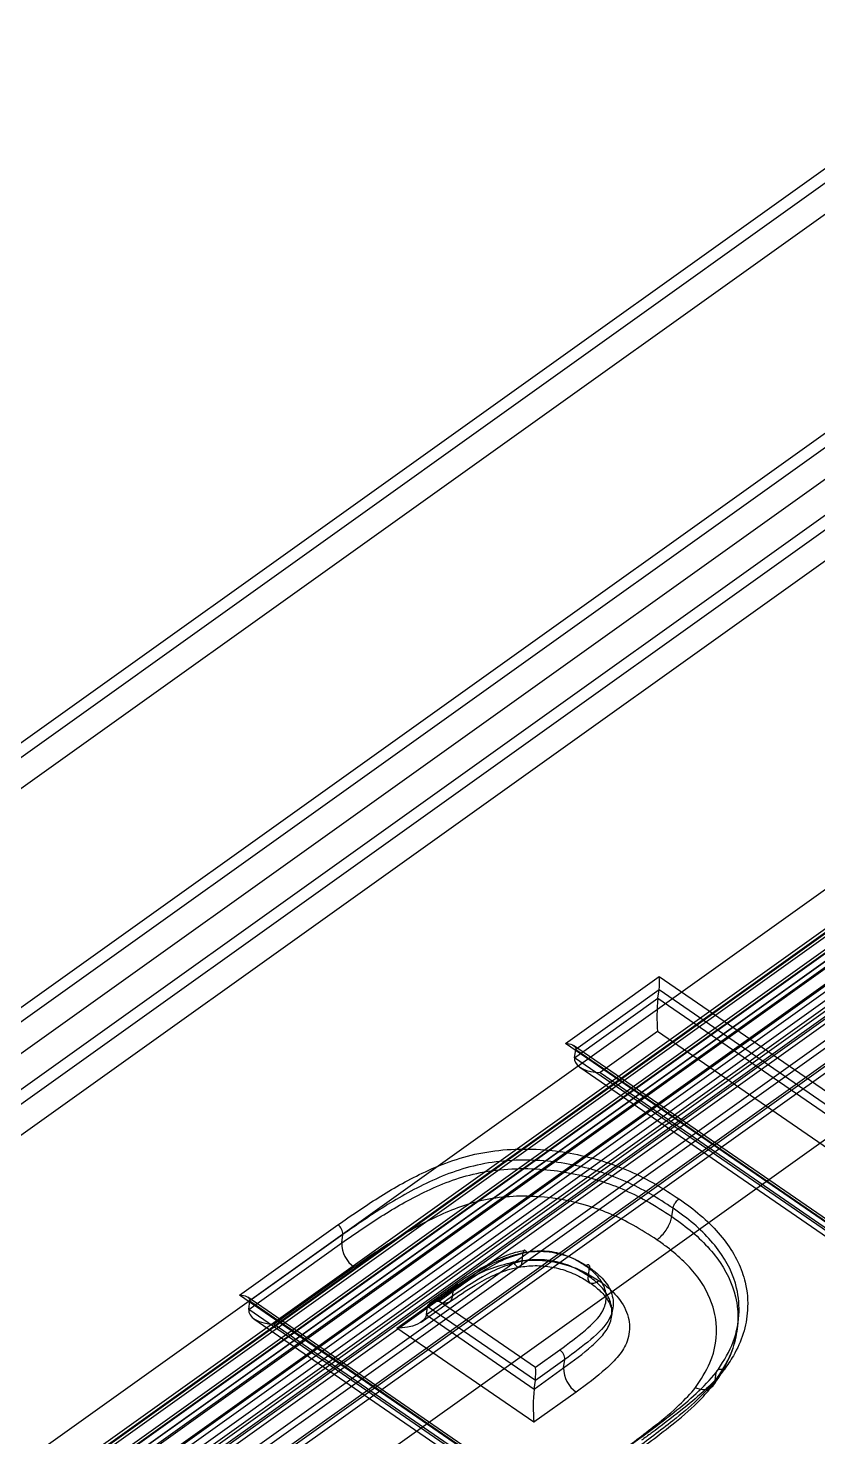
# Model space of a CAD drawing. Header units: inches. Extents: x -1.33 to 1.18, y -0.89 to 1.54.
# Drawn here: x -0.206 to 0.191, y 0.821 to 1.53 of the extents above; entities that cross this region are included whole.
import ezdxf

# ---------------------------------------------------------------- set-up
doc = ezdxf.new("R2010")
doc.units = ezdxf.units.IN
doc.header["$MEASUREMENT"] = 0

msp = doc.modelspace()

# ---------------------------------------------------------------- linework, layer by layer
at = {"color": 7, "linetype": 'Continuous', "lineweight": 25}
for p, q in [((0.29364, 1.52978), (-1.2105, 0.45501)), ((0.32052, 1.526), (-1.18362, 0.45123)), ((-1.21697, 0.4432), (0.28717, 1.51797)), ((0.29248, 1.3958), (-1.10792, 0.39515)), ((-1.08104, 0.39136), (0.31937, 1.39201)), ((0.28602, 1.38398), (-1.11439, 0.38333)), ((0.2959, 1.35705), (-1.07857, 0.37493)), ((0.32278, 1.35326), (-1.05169, 0.37114)), ((-1.08504, 0.36311), (0.28944, 1.34523)), ((0.23125, 1.12251), (-1.27289, 0.04774)), ((0.25748, 1.11926), (-1.11699, 0.13714)), ((0.25293, 1.10782), (-1.21499, 0.05905)), ((0.25965, 1.10687), (-1.20827, 0.0581)), ((-1.2166, 0.0561), (0.25132, 1.10487)), ((-1.19816, 0.05297), (0.26716, 1.09988)), ((-1.15433, 0.10086), (0.24607, 1.10151)), ((0.24146, 1.09372), (-1.2887, 0.00048)), ((0.2549, 1.09182), (-1.27526, -0.00142)), ((-1.29193, -0.00543), (0.23823, 1.08781)), ((0.21183, 1.08713), (-1.18858, 0.08648)), ((0.21345, 1.09009), (-1.18696, 0.08944)), ((-1.18173, 0.08936), (0.21868, 1.09001)), ((-1.1608, 0.08905), (0.23961, 1.08969)), ((0.24057, 1.07777), (-1.25061, 0.01226)), ((-1.23988, 0.01218), (0.25129, 1.07769)), ((-1.2415, 0.00923), (0.24968, 1.07473)), ((0.25405, 1.07387), (-1.17237, 0.05475)), ((-1.09164, 0.08867), (0.28284, 1.07079)), ((-1.23827, 0.01677), (0.22965, 1.06554)), ((-1.22483, 0.01488), (0.24309, 1.06365)), ((0.24632, 1.06956), (-1.2216, 0.02079)), ((-1.16232, 0.04735), (0.25892, 1.06276)), ((0.26215, 1.06867), (-1.15908, 0.05326)), ((0.27559, 1.06678), (-1.14564, 0.05136)), ((0.25692, 1.04864), (-1.16431, 0.03322)), ((0.06435, 1.01923), (0.11143, 1.05287)), ((0.11143, 1.05287), (0.38824, 0.86221)), ((0.06888, 1.012), (0.11077, 1.04194)), ((0.11137, 1.04617), (0.06948, 1.01624)), ((0.11077, 1.04194), (0.11137, 1.04617)), ((0.11077, 1.04194), (0.38171, 0.85532)), ((0.38231, 0.85955), (0.11137, 1.04617)), ((-1.15164, 0.00899), (0.2696, 1.02441)), ((0.11063, 1.02519), (0.0817, 1.00452)), ((0.36689, 0.84868), (0.11063, 1.02519)), ((0.34116, 0.82857), (0.06435, 1.01923)), ((0.34076, 0.83053), (0.06842, 1.01811)), ((0.06888, 1.012), (0.06948, 1.01624)), ((0.06948, 1.01624), (0.34042, 0.82962)), ((0.33982, 0.82538), (0.06888, 1.012)), ((0.07153, 1.00732), (0.33897, 0.82312)), ((0.0817, 1.00452), (0.33796, 0.82801)), ((0.11778, 0.93213), (0.11838, 0.93637)), ((-0.09944, 0.89269), (-0.05008, 0.92796)), ((-0.04755, 0.92311), (-0.09431, 0.8897)), ((-0.04815, 0.91887), (-0.04755, 0.92311)), ((-0.09491, 0.88546), (-0.04815, 0.91887)), ((0.04251, 0.90977), (0.04311, 0.914)), ((-0.04181, 0.90676), (-0.08208, 0.87798)), ((0.07583, 0.90223), (0.07643, 0.90647)), ((0.1706, 0.7067), (-0.09944, 0.89269)), ((-0.005, 0.88698), (0.00818, 0.8964)), ((0.00883, 0.89758), (-0.00397, 0.88843)), ((0.0115, 0.89719), (0.00093, 0.88963)), ((0.00758, 0.89216), (0.00818, 0.8964)), ((0.17019, 0.70865), (-0.09537, 0.89157)), ((-0.09491, 0.88546), (-0.09431, 0.8897)), ((-0.09431, 0.8897), (0.16985, 0.70775)), ((-0.02042, 0.8761), (-0.0007, 0.89019)), ((-0.00818, 0.8791), (0.00598, 0.88921)), ((0.00758, 0.89216), (-0.0056, 0.88274)), ((-0.0056, 0.88274), (-0.005, 0.88698)), ((0.04919, 0.84965), (-0.005, 0.88698)), ((0.00093, 0.88963), (0.04924, 0.85635)), ((0.08758, 0.88202), (0.08818, 0.88626)), ((0.16925, 0.70351), (-0.09491, 0.88546)), ((-0.09226, 0.88078), (0.1684, 0.70124)), ((-0.0056, 0.88274), (0.04859, 0.84541)), ((0.15054, 0.87512), (0.15114, 0.87936)), ((-0.08208, 0.87798), (0.1674, 0.70613)), ((0.04844, 0.82867), (-0.02042, 0.8761)), ((0.04924, 0.85635), (0.06145, 0.86508)), ((0.06401, 0.86024), (0.04919, 0.84965)), ((0.06341, 0.856), (0.06401, 0.86024)), ((0.04859, 0.84541), (0.06341, 0.856)), ((0.13953, 0.8495), (0.14013, 0.85374)), ((0.06975, 0.84389), (0.04844, 0.82867)), ((0.04859, 0.84541), (0.04919, 0.84965))]:
    msp.add_line(p, q, dxfattribs=at)
at = {"color": 7, "linetype": 'Continuous', "lineweight": 25, "flags": 128}
for points in [[(0.06435, 1.01923), (0.06531, 1.01916), (0.06622, 1.019), (0.06706, 1.01877), (0.06781, 1.01846), (0.06844, 1.01809), (0.06894, 1.01767), (0.06928, 1.01722), (0.06947, 1.01673), (0.06948, 1.01624)], [(0.06888, 1.012), (0.06892, 1.01077), (0.06937, 1.00956), (0.07023, 1.00841), (0.07147, 1.00736), (0.07305, 1.00644), (0.07493, 1.00568), (0.07704, 1.00509), (0.07932, 1.0047), (0.0817, 1.00452)], [(-0.09944, 0.89269), (-0.09848, 0.89262), (-0.09757, 0.89247), (-0.09673, 0.89223), (-0.09598, 0.89192), (-0.09534, 0.89155), (-0.09485, 0.89113), (-0.0945, 0.89068), (-0.09432, 0.89019), (-0.09431, 0.8897)], [(-0.005, 0.88698), (-0.00482, 0.88752), (-0.00443, 0.88804), (-0.00385, 0.88852), (-0.0031, 0.88892), (-0.00221, 0.88925), (-0.00122, 0.88948), (-0.00016, 0.88961), (0.00093, 0.88963)], [(-0.09491, 0.88546), (-0.09484, 0.88408), (-0.09424, 0.88273), (-0.09313, 0.88147), (-0.09157, 0.88035), (-0.08959, 0.8794), (-0.0873, 0.87868), (-0.08476, 0.8782), (-0.08208, 0.87798)], [(-0.0056, 0.88274), (-0.00606, 0.88137), (-0.00704, 0.88007), (-0.00848, 0.87889), (-0.01036, 0.87787), (-0.01257, 0.87705), (-0.01506, 0.87647), (-0.01771, 0.87615), (-0.02042, 0.8761)]]:
    msp.add_lwpolyline(points, dxfattribs=at)
at = {"color": 7, "linetype": 'Continuous', "lineweight": 25}
for centre, radius, start, end in [((0.07656, 1.04982), 0.03501, 354.01563, 4.99772), ((0.19782, 1.03281), 0.08752, 174.01563, 184.99772), ((-0.05324, 0.92323), 0.00569, 358.72524, 56.21637), ((-0.03399, 0.91857), 0.01417, 178.76495, 236.47294), ((0.05837, 0.86036), 0.00564, 358.82031, 56.83681), ((0.01444, 0.8533), 0.03493, 354.00417, 5.00919), ((0.07757, 0.8557), 0.01417, 178.7658, 236.47245), ((0.13449, 0.8363), 0.08638, 173.94329, 185.07007)]:
    msp.add_arc(centre, radius, start, end, dxfattribs=at)
for points, knots in [([(-0.05008, 0.92796), (-0.04341, 0.9326), (-0.03008, 0.94186), (-0.01139, 0.95256), (0.00566, 0.95995), (0.02062, 0.96427), (0.03694, 0.9663), (0.058, 0.96603), (0.08354, 0.96099), (0.10588, 0.95114), (0.11751, 0.94356), (0.12137, 0.94104)], [0, 0, 0, 0, 0.147964, 0.295695, 0.378759, 0.461621, 0.54563, 0.629686, 0.774915, 0.92518, 1, 1, 1, 1]), ([(-0.04815, 0.91887), (-0.04162, 0.92342), (-0.02856, 0.9325), (-0.01044, 0.94288), (0.00574, 0.95006), (0.01974, 0.95427), (0.03519, 0.95636), (0.05553, 0.95641), (0.08004, 0.95177), (0.10209, 0.9423), (0.11357, 0.93486), (0.11778, 0.93213)], [0, 0, 0, 0, 0.1496073, 0.2989831, 0.3789779, 0.4587411, 0.5419493, 0.6251657, 0.7714274, 0.9162757, 1, 1, 1, 1]), ([(0.11838, 0.93637), (0.11463, 0.93881), (0.1034, 0.94614), (0.0819, 0.95562), (0.0574, 0.96047), (0.03727, 0.96072), (0.02163, 0.95878), (0.00724, 0.95461), (-0.0101, 0.94708), (-0.02838, 0.93646), (-0.04155, 0.92729), (-0.04755, 0.92311)], [0, 0, 0, 0, 0.074857, 0.224301, 0.367605, 0.45041, 0.533165, 0.615657, 0.698358, 0.862468, 1, 1, 1, 1]), ([(0.11028, 0.92045), (0.1064, 0.92297), (0.09593, 0.92975), (0.07604, 0.93833), (0.04947, 0.94335), (0.02177, 0.94153), (-0.00204, 0.93195), (-0.02276, 0.92001), (-0.03546, 0.91118), (-0.04181, 0.90676)], [0, 0, 0, 0, 0.084057, 0.226453, 0.367355, 0.526697, 0.684276, 0.842013, 1, 1, 1, 1]), ([(0.11838, 0.93637), (0.11845, 0.93671), (0.1186, 0.93738), (0.11916, 0.93855), (0.11991, 0.93966), (0.12059, 0.94039), (0.12108, 0.94082), (0.12127, 0.94097), (0.12137, 0.94104)], [0, 0, 0, 0, 0.21462, 0.429239, 0.643869, 0.858519, 0.924516, 1, 1, 1, 1]), ([(0.14013, 0.85374), (0.143, 0.85819), (0.14886, 0.86726), (0.15217, 0.88179), (0.15092, 0.89825), (0.1425, 0.91589), (0.12905, 0.9288), (0.12022, 0.93507), (0.11838, 0.93637)], [0, 0, 0, 0, 0.17044, 0.347216, 0.497807, 0.719425, 0.941567, 1, 1, 1, 1]), ([(0.12137, 0.94104), (0.12326, 0.93971), (0.13243, 0.93321), (0.14642, 0.91976), (0.1552, 0.90134), (0.15671, 0.88165), (0.15207, 0.86665), (0.14566, 0.85743), (0.14404, 0.8551)], [0, 0, 0, 0, 0.0576377, 0.2802224, 0.5031037, 0.6543613, 0.9124457, 1, 1, 1, 1]), ([(0.11028, 0.92045), (0.11044, 0.92057), (0.11092, 0.92092), (0.11215, 0.92197), (0.11393, 0.92391), (0.1158, 0.92669), (0.11722, 0.9296), (0.11759, 0.93129), (0.11778, 0.93213)], [0, 0, 0, 0, 0.047671, 0.141462, 0.356117, 0.570751, 0.785375, 1, 1, 1, 1]), ([(0.11778, 0.93213), (0.11963, 0.93082), (0.12841, 0.92459), (0.14189, 0.9117), (0.14912, 0.89644), (0.15128, 0.8839), (0.15081, 0.87421), (0.14755, 0.86187), (0.14244, 0.85399), (0.13953, 0.8495)], [0, 0, 0, 0, 0.0587116, 0.2789679, 0.5020297, 0.5721553, 0.6983518, 0.8281567, 1, 1, 1, 1]), ([(0.00818, 0.8964), (0.0101, 0.89773), (0.01495, 0.9011), (0.02317, 0.90621), (0.03257, 0.91125), (0.03984, 0.91315), (0.04311, 0.914)], [0, 0, 0, 0, 0.187716, 0.47301, 0.762755, 1, 1, 1, 1]), ([(0.04484, 0.91416), (0.04187, 0.91338), (0.03508, 0.91159), (0.02616, 0.90679), (0.01816, 0.90182), (0.0134, 0.89851), (0.0115, 0.89719)], [0, 0, 0, 0, 0.22458, 0.515098, 0.80564, 1, 1, 1, 1]), ([(0.04379, 0.91507), (0.0422, 0.91475), (0.03695, 0.9137), (0.03097, 0.91116), (0.02698, 0.90891), (0.0259, 0.9083)], [0, 0, 0, 0, 0.241152, 0.795788, 1, 1, 1, 1]), ([(0.04484, 0.91416), (0.0448, 0.91423), (0.0447, 0.91442), (0.04445, 0.91483), (0.04406, 0.91522), (0.04364, 0.91525), (0.04329, 0.91487), (0.04317, 0.91429), (0.04311, 0.914)], [0, 0, 0, 0, 0.048881, 0.141794, 0.356463, 0.571012, 0.785505, 1, 1, 1, 1]), ([(0.04311, 0.914), (0.04509, 0.91428), (0.05068, 0.91505), (0.06057, 0.91413), (0.06984, 0.91066), (0.07461, 0.90763), (0.07643, 0.90647)], [0, 0, 0, 0, 0.17275, 0.488094, 0.804005, 1, 1, 1, 1]), ([(0.07424, 0.90744), (0.07258, 0.9085), (0.06834, 0.9112), (0.06015, 0.91429), (0.05147, 0.91509), (0.04658, 0.91441), (0.04484, 0.91416)], [0, 0, 0, 0, 0.202045, 0.516577, 0.827321, 1, 1, 1, 1]), ([(0.12975, 0.84611), (0.13238, 0.8502), (0.13889, 0.8603), (0.14104, 0.87378), (0.13855, 0.88842), (0.13209, 0.90204), (0.11997, 0.91358), (0.11201, 0.91922), (0.11028, 0.92045)], [0, 0, 0, 0, 0.174272, 0.430095, 0.49951, 0.719366, 0.938862, 1, 1, 1, 1]), ([(-0.0007, 0.89019), (0.00441, 0.89366), (0.01271, 0.89929), (0.02556, 0.90608), (0.034, 0.90827), (0.0382, 0.90937)], [0, 0, 0, 0, 0.4472222, 0.7246964, 1, 1, 1, 1]), ([(0.04251, 0.90977), (0.03911, 0.90886), (0.03185, 0.90694), (0.02026, 0.90077), (0.01248, 0.89548), (0.00758, 0.89216)], [0, 0, 0, 0, 0.247504, 0.52703, 1, 1, 1, 1]), ([(0.0259, 0.9083), (0.02412, 0.90735), (0.01802, 0.90408), (0.01265, 0.90028), (0.00885, 0.89759)], [0, 0, 0, 0, 0.2912582, 1, 1, 1, 1]), ([(0.0382, 0.90937), (0.03974, 0.9096), (0.04549, 0.91046), (0.05332, 0.91028), (0.06417, 0.90834), (0.07305, 0.90505), (0.0791, 0.90122), (0.0813, 0.89982)], [0, 0, 0, 0, 0.104764, 0.391732, 0.49645, 0.816633, 1, 1, 1, 1]), ([(0.04251, 0.90977), (0.04236, 0.90905), (0.04207, 0.9076), (0.0412, 0.90664), (0.04013, 0.90672), (0.03914, 0.90773), (0.0385, 0.90878), (0.03826, 0.90926), (0.0382, 0.90937)], [0, 0, 0, 0, 0.214505, 0.429009, 0.643569, 0.858248, 0.969061, 1, 1, 1, 1]), ([(0.04086, 0.90674), (0.04355, 0.90708), (0.04895, 0.90777), (0.05772, 0.907), (0.06629, 0.90458), (0.07246, 0.90157), (0.07578, 0.89937), (0.07679, 0.8987)], [0, 0, 0, 0, 0.216803, 0.434913, 0.664263, 0.897797, 1, 1, 1, 1]), ([(0.07583, 0.90223), (0.07403, 0.90338), (0.06927, 0.90641), (0.06237, 0.90901), (0.05412, 0.91048), (0.04815, 0.91062), (0.04374, 0.90995), (0.04251, 0.90977)], [0, 0, 0, 0, 0.193677, 0.511546, 0.612378, 0.891722, 1, 1, 1, 1]), ([(0.06145, 0.86508), (0.06583, 0.86832), (0.07393, 0.87434), (0.08307, 0.88289), (0.08538, 0.89129), (0.08375, 0.89813), (0.07944, 0.90361), (0.07572, 0.90635), (0.07424, 0.90744)], [0, 0, 0, 0, 0.2798703, 0.5186551, 0.6530403, 0.7878504, 0.9154318, 1, 1, 1, 1]), ([(0.07424, 0.90744), (0.07431, 0.90749), (0.0745, 0.90762), (0.07496, 0.90788), (0.07559, 0.90806), (0.07615, 0.90789), (0.07648, 0.90736), (0.07645, 0.90677), (0.07643, 0.90647)], [0, 0, 0, 0, 0.050777, 0.141741, 0.356406, 0.57097, 0.785484, 1, 1, 1, 1]), ([(0.00594, 0.88914), (0.01019, 0.89209), (0.01729, 0.89702), (0.0279, 0.90266), (0.03528, 0.90553), (0.03988, 0.90645), (0.04102, 0.90668)], [0, 0, 0, 0, 0.409084, 0.683038, 0.921528, 1, 1, 1, 1]), ([(0.06341, 0.856), (0.0683, 0.85962), (0.07534, 0.86483), (0.08337, 0.87244), (0.08736, 0.87885), (0.08818, 0.88624), (0.08533, 0.89368), (0.08042, 0.89891), (0.07687, 0.90148), (0.07583, 0.90223)], [0, 0, 0, 0, 0.286954, 0.412926, 0.542677, 0.679892, 0.814646, 0.945604, 1, 1, 1, 1]), ([(0.07643, 0.90647), (0.07807, 0.90526), (0.08224, 0.90218), (0.08711, 0.89597), (0.08897, 0.8882), (0.08647, 0.8789), (0.0769, 0.86979), (0.06846, 0.86354), (0.06401, 0.86024)], [0, 0, 0, 0, 0.086365, 0.220133, 0.362171, 0.502339, 0.737813, 1, 1, 1, 1]), ([(0.0813, 0.89982), (0.08255, 0.89891), (0.08704, 0.89566), (0.09337, 0.88889), (0.09711, 0.87917), (0.09613, 0.86979), (0.09129, 0.86192), (0.08261, 0.85334), (0.07487, 0.84766), (0.06975, 0.84389)], [0, 0, 0, 0, 0.054648, 0.196402, 0.346031, 0.495431, 0.621966, 0.749406, 1, 1, 1, 1]), ([(0.0813, 0.89982), (0.0812, 0.89974), (0.08072, 0.89941), (0.07955, 0.89873), (0.07794, 0.89826), (0.07652, 0.89869), (0.07571, 0.90001), (0.07579, 0.90149), (0.07583, 0.90223)], [0, 0, 0, 0, 0.032124, 0.1417, 0.356376, 0.570949, 0.785474, 1, 1, 1, 1]), ([(0.0115, 0.89719), (0.01134, 0.89729), (0.01112, 0.89743), (0.01058, 0.8977), (0.00987, 0.8979), (0.00904, 0.89778), (0.00841, 0.89728), (0.00826, 0.89669), (0.00818, 0.8964)], [0, 0, 0, 0, 0.10468, 0.141387, 0.356046, 0.570699, 0.785349, 1, 1, 1, 1]), ([(0.07669, 0.89885), (0.07722, 0.89846), (0.07991, 0.89648), (0.08387, 0.89293), (0.08688, 0.88814), (0.0879, 0.88462), (0.08745, 0.88266), (0.08729, 0.88198)], [0, 0, 0, 0, 0.066237, 0.336612, 0.590833, 0.857919, 1, 1, 1, 1]), ([(0.00758, 0.89216), (0.00739, 0.89142), (0.00701, 0.88995), (0.00545, 0.88871), (0.00337, 0.88839), (0.00146, 0.88894), (0.00009, 0.88966), (-0.00045, 0.89002), (-0.0007, 0.89019)], [0, 0, 0, 0, 0.21464, 0.42928, 0.643923, 0.858571, 0.933931, 1, 1, 1, 1]), ([(0.13878, 0.84743), (0.1391, 0.84788), (0.14169, 0.85148), (0.14603, 0.85899), (0.14939, 0.86751), (0.14995, 0.87256), (0.15008, 0.87375)], [0, 0, 0, 0, 0.059492, 0.475344, 0.87561, 1, 1, 1, 1]), ([(0.0966, 0.81699), (0.09909, 0.81878), (0.10671, 0.82424), (0.11796, 0.83291), (0.13051, 0.8431), (0.13689, 0.85016), (0.14013, 0.85374)], [0, 0, 0, 0, 0.156928, 0.478765, 0.735463, 1, 1, 1, 1]), ([(0.14404, 0.8551), (0.1439, 0.85492), (0.14088, 0.85108), (0.13386, 0.84409), (0.12148, 0.8338), (0.11093, 0.82572), (0.10416, 0.82083), (0.10252, 0.81965)], [0, 0, 0, 0, 0.013214, 0.284351, 0.555174, 0.892421, 1, 1, 1, 1]), ([(0.14013, 0.85374), (0.14021, 0.85404), (0.14038, 0.85464), (0.1411, 0.85524), (0.14209, 0.85551), (0.14301, 0.85543), (0.14366, 0.85525), (0.14393, 0.85514), (0.14404, 0.8551)], [0, 0, 0, 0, 0.214588, 0.429175, 0.643784, 0.858439, 0.937776, 1, 1, 1, 1]), ([(0.08119, 0.80611), (0.08432, 0.80834), (0.09402, 0.81525), (0.10767, 0.82555), (0.1211, 0.83649), (0.1271, 0.84316), (0.12975, 0.84611)], [0, 0, 0, 0, 0.178554, 0.552776, 0.802319, 1, 1, 1, 1]), ([(0.09341, 0.8091), (0.09417, 0.80965), (0.10296, 0.81593), (0.1161, 0.82587), (0.13075, 0.83804), (0.13622, 0.84471), (0.1382, 0.84713)], [0, 0, 0, 0, 0.0470021, 0.5431578, 0.8343362, 1, 1, 1, 1]), ([(0.13953, 0.8495), (0.13664, 0.84628), (0.13031, 0.8392), (0.11636, 0.82782), (0.10459, 0.8189), (0.09697, 0.81345), (0.096, 0.81276)], [0, 0, 0, 0, 0.237502, 0.52126, 0.93895, 1, 1, 1, 1]), ([(0.12975, 0.84611), (0.12993, 0.84603), (0.13058, 0.84577), (0.13222, 0.84529), (0.13463, 0.84508), (0.13709, 0.84576), (0.1389, 0.84724), (0.13932, 0.84875), (0.13953, 0.8495)], [0, 0, 0, 0, 0.039288, 0.141527, 0.35619, 0.570808, 0.785404, 1, 1, 1, 1])]:
    msp.add_open_spline(points, degree=3, knots=knots, dxfattribs=at)

doc.saveas('drawing.dxf')
